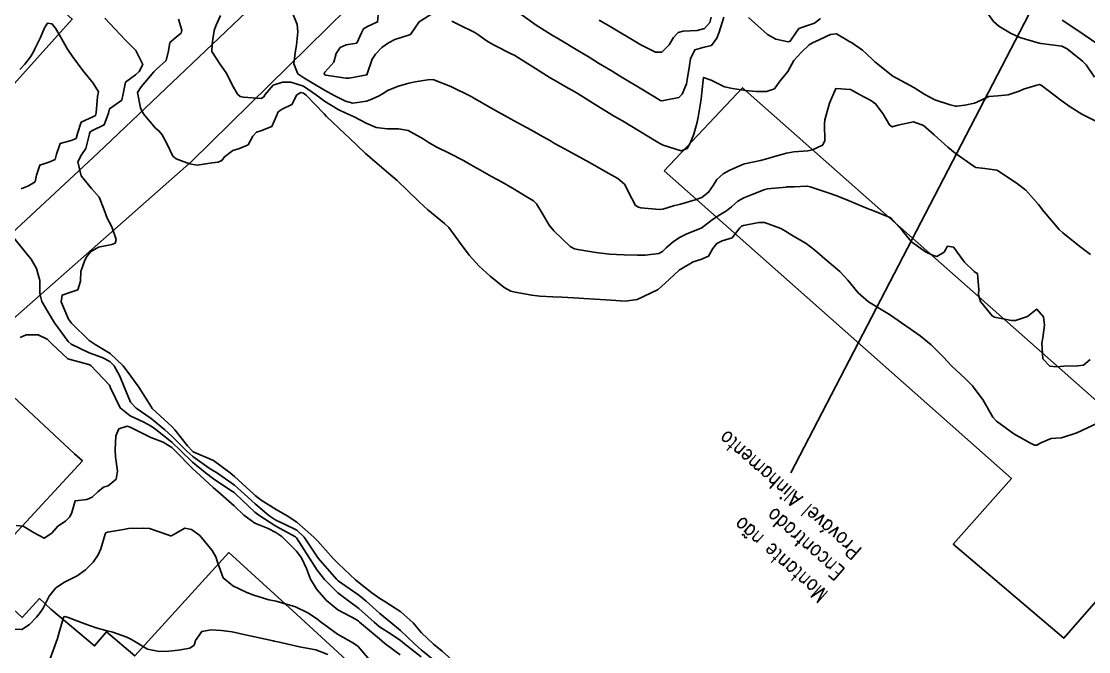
# Model space of a CAD drawing. Header units: metres. Extents: x 286371 to 293043, y 7462578 to 7466404.
# Drawn here: x 289994.6 to 290096.1, y 7463773.4 to 7463833.3 of the extents above; entities that cross this region are included whole.
import ezdxf

# ---------------------------------------------------------------- set-up
doc = ezdxf.new("R2010")
doc.units = ezdxf.units.M
doc.header["$MEASUREMENT"] = 0
doc.linetypes.add('CONTINUO', pattern=[0])
for name, color, linetype in [('Curvas de Nivel 1m', 11, 'Continuous'), ('Curvas de Nivel 5m', 15, 'Continuous'), ('Edificações', 30, 'Continuous'), ('TEXTO', 45, 'Continuous'), ('Vias primárias', 230, 'Continuous')]:
    doc.layers.add(name, color=color, linetype=linetype)
doc.styles.add('ROMANS', font='romans', dxfattribs={"height": 0.2})

msp = doc.modelspace()

# ---------------------------------------------------------------- linework, layer by layer
at = {"layer": 'Curvas de Nivel 1m', "flags": 128}
for points, elevation in [([(290085.56, 7463835.32), (290087, 7463833.3), (290087.53, 7463832.84), (290088.62, 7463832.17), (290089.51, 7463831.76), (290091.36, 7463831.24), (290091.5, 7463831.2), (290091.54, 7463831.2), (290093.5, 7463830.95), (290094.01, 7463830.69), (290095.48, 7463829.51), (290095.82, 7463829.17), (290096.61, 7463828)], 713), ([(290002.55, 7463833.6), (290003.52, 7463832.57), (290004.48, 7463831.54), (290005.49, 7463830.54), (290006.15, 7463829.22), (290005.83, 7463828.55), (290005.46, 7463828.22), (290004.51, 7463827.51), (290004.32, 7463826.57), (290004.16, 7463825.83), (290003.41, 7463825.29), (290003, 7463825), (290002.89, 7463824.59), (290002.5, 7463823.48), (290001.37, 7463822.92), (290001.17, 7463822.82), (290001.1, 7463822.62), (290000.75, 7463821.22), (290000.34, 7463820.63), (289999.99, 7463819.97), (290000.31, 7463818.63), (290001.29, 7463817.41), (290002, 7463816.6), (290002.48, 7463815.38), (290002.78, 7463814.59), (290003.23, 7463813.78), (290003.62, 7463812.58), (290003.54, 7463812.24), (290003.21, 7463812.11), (290001.96, 7463811.85), (290001.2, 7463811.39), (290000.85, 7463810.96), (290000.66, 7463810.62), (290000.27, 7463809.53), (290000.23, 7463808.63), (289999.98, 7463807.8), (289999.14, 7463807.52), (289998.49, 7463807.3), (289998.39, 7463806.66), (289999.1, 7463805.02), (289999.38, 7463804.64), (290001.07, 7463802.97), (290001.62, 7463802.61), (290003.05, 7463801.74), (290004.28, 7463800.57), (290005.02, 7463799.6), (290005.78, 7463798.54), (290006.98, 7463796.64), (290007.06, 7463796.52), (290008.95, 7463794.78), (290009.21, 7463794.49), (290010.41, 7463792.98), (290010.88, 7463792.46), (290010.9, 7463792.44), (290010.96, 7463792.4), (290012.89, 7463791.57), (290014.47, 7463790.41), (290014.87, 7463790.05), (290016.71, 7463788.38), (290016.84, 7463788.25), (290017.42, 7463787.79), (290018.82, 7463786.91), (290019.87, 7463786.33), (290020.81, 7463785.73), (290022.43, 7463784.29), (290022.78, 7463783.9), (290024.25, 7463782.26), (290024.75, 7463781.75), (290026.38, 7463780.23), (290026.72, 7463779.94), (290027.92, 7463778.99), (290028.7, 7463778.45), (290029.15, 7463778.19), (290030.68, 7463777.2), (290031.86, 7463776.15), (290032.65, 7463775.2), (290033.78, 7463774.12), (290034.61, 7463773.45), (290036.14, 7463772.08)], 718), ([(290009.54, 7463833.52), (290009.86, 7463832.48), (290009.81, 7463832.19), (290009.52, 7463831.96), (290008.72, 7463831.29), (290008.6, 7463830.5), (290008.38, 7463829.6), (290007.47, 7463828.76), (290007.22, 7463828.52), (290005.99, 7463827.09), (290005.65, 7463826.55), (290005.94, 7463825.08), (290006.19, 7463824.54), (290007.37, 7463823.17), (290007.72, 7463822.87), (290008.01, 7463822.51), (290008.46, 7463821.62), (290009.01, 7463820.5), (290009.33, 7463820.23), (290010.6, 7463819.75), (290011.32, 7463819.64), (290012.74, 7463819.85), (290013.33, 7463819.92), (290013.68, 7463820.07), (290013.93, 7463820.42), (290014.71, 7463821.04), (290015.35, 7463821.23), (290016.16, 7463821.57), (290016.61, 7463822.38), (290016.97, 7463822.77), (290017.37, 7463822.89), (290018.43, 7463823.3), (290018.87, 7463824.34), (290019.04, 7463824.7), (290019.4, 7463824.96), (290020.33, 7463825.4), (290020.81, 7463826.31), (290021.18, 7463826.55), (290021.43, 7463826.49), (290021.68, 7463826.3), (290023.4, 7463824.51), (290023.63, 7463824.27), (290025.37, 7463822.62), (290025.77, 7463822.24), (290027.34, 7463820.76), (290027.96, 7463820.21), (290029.32, 7463819.04), (290030.33, 7463818.17), (290031.29, 7463817.26), (290032.42, 7463816.14), (290033.26, 7463815.38), (290034.84, 7463814.1), (290035.24, 7463813.7), (290036.45, 7463812.08), (290037.19, 7463811.1), (290038.12, 7463810.05), (290039.16, 7463809.08), (290040.51, 7463808.01), (290041.14, 7463807.68), (290041.56, 7463807.58), (290043.13, 7463807.28), (290043.89, 7463807.2), (290045.13, 7463807.14), (290045.97, 7463807.09), (290047.13, 7463807.03), (290048.06, 7463806.97), (290049.13, 7463806.91), (290050.16, 7463806.84), (290051.13, 7463806.77), (290052, 7463806.71), (290053.13, 7463806.88), (290055.07, 7463807.79), (290055.12, 7463807.81), (290055.14, 7463807.83), (290056.17, 7463808.76), (290057.17, 7463809.68), (290057.22, 7463809.71), (290057.29, 7463809.75), (290058.47, 7463810.45), (290059.19, 7463810.69), (290059.93, 7463810.98), (290060.34, 7463811.71), (290060.71, 7463812.21), (290061.22, 7463812.45), (290062.17, 7463812.73), (290062.89, 7463813.67), (290063.06, 7463813.84), (290063.24, 7463813.92), (290064.7, 7463814.19), (290065.24, 7463814.18), (290066.8, 7463813.61), (290067.23, 7463813.37), (290067.84, 7463812.98), (290069.21, 7463812.19), (290070.04, 7463811.56), (290071.19, 7463810.55), (290072.4, 7463809.53), (290073.16, 7463808.72), (290074.16, 7463807.5), (290075.13, 7463806.64), (290077.11, 7463805.45), (290079.09, 7463804.09), (290080.05, 7463803.41), (290081.07, 7463802.57), (290082.25, 7463801.38), (290083.03, 7463800.56), (290084.36, 7463799.34), (290085, 7463798.68), (290086.03, 7463797.32), (290086.96, 7463795.69), (290087.29, 7463795.3), (290088.94, 7463794.11), (290090.46, 7463793.25), (290090.92, 7463793.04), (290091.13, 7463793.03), (290091.52, 7463793.24), (290092.49, 7463793.66), (290092.93, 7463793.69), (290093.47, 7463793.74), (290094.94, 7463794.21), (290096.95, 7463795.14)], 717), ([(290013.55, 7463833.86), (290013.09, 7463832.87), (290012.94, 7463832.43), (290012.76, 7463831.18), (290012.72, 7463830.44), (290013.47, 7463829.27), (290014.09, 7463828.41), (290014.77, 7463827.06), (290015.15, 7463826.4), (290015.42, 7463826.15), (290015.72, 7463826.09), (290017.42, 7463825.96), (290017.66, 7463826.13), (290017.8, 7463826.36), (290018.54, 7463827.25), (290019.44, 7463827.53), (290020.23, 7463827.54), (290021.44, 7463827.14), (290022.68, 7463826.29), (290023.42, 7463825.71), (290024.74, 7463824.92), (290025.4, 7463824.62), (290026.24, 7463824.23), (290027.39, 7463823.62), (290028.35, 7463823.23), (290029.38, 7463823.09), (290030.47, 7463823.08), (290031.38, 7463822.92), (290032.82, 7463822.13), (290033.36, 7463821.77), (290034.11, 7463821.35), (290035.34, 7463820.76), (290036.63, 7463820.08), (290037.33, 7463819.68), (290038.18, 7463819.19), (290039.31, 7463818.56), (290040.3, 7463818.02), (290041.3, 7463817.46), (290042.6, 7463816.67), (290043.28, 7463816.24), (290043.58, 7463815.97), (290044.13, 7463815.09), (290044.79, 7463813.95), (290045.23, 7463813.4), (290046.77, 7463811.92), (290047.2, 7463811.7), (290047.49, 7463811.62), (290049.2, 7463811.35), (290050.53, 7463811.19), (290051.19, 7463811.15), (290051.92, 7463811.11), (290053.19, 7463811.08), (290053.9, 7463811.09), (290055.2, 7463811.23), (290055.55, 7463811.43), (290055.91, 7463811.77), (290056.6, 7463812.38), (290057.22, 7463812.79), (290057.87, 7463813.1), (290059.23, 7463813.65), (290059.28, 7463813.68), (290059.33, 7463813.72), (290060.41, 7463814.55), (290061.25, 7463815.09), (290061.63, 7463815.31), (290062.11, 7463815.68), (290062.72, 7463816.22), (290063.28, 7463816.54), (290064.08, 7463816.85), (290065.29, 7463817.32), (290065.54, 7463817.38), (290067.29, 7463817.56), (290067.33, 7463817.57), (290068.08, 7463817.59), (290069.23, 7463817.64), (290069.29, 7463817.63), (290069.59, 7463817.57), (290071.29, 7463817.02), (290072.11, 7463816.71), (290073.28, 7463816.26), (290075.11, 7463815.49), (290075.26, 7463815.41), (290075.37, 7463815.38), (290077.25, 7463814.63), (290078.33, 7463813.44), (290079.22, 7463812.35), (290080.55, 7463811.4), (290081.2, 7463811.09), (290081.62, 7463810.96), (290082.31, 7463811.38), (290082.65, 7463811.94), (290083.21, 7463811.85), (290083.42, 7463811.57), (290083.55, 7463811.36), (290084.26, 7463810.41), (290085.18, 7463809.52), (290085.29, 7463809.45), (290085.49, 7463809.33), (290085.61, 7463807.79), (290085.59, 7463807.33), (290085.78, 7463806.68), (290086.88, 7463805.31), (290087.1, 7463805.19), (290088.72, 7463804.89), (290089.1, 7463804.89), (290090.25, 7463805.25), (290090.72, 7463805.63), (290091.12, 7463805.97), (290091.76, 7463805.22), (290091.87, 7463804.44), (290091.69, 7463803.23), (290091.59, 7463802.71), (290091.7, 7463801.22), (290092.37, 7463800.55), (290093.03, 7463800.48), (290093.7, 7463800.53), (290095.03, 7463800.56), (290095.57, 7463800.63), (290096.21, 7463801.16)], 716), ([(290028.57, 7463834.2), (290028.48, 7463833.25), (290027.52, 7463832.8), (290027.14, 7463832.6), (290026.96, 7463832.22), (290026.49, 7463831.23), (290025.5, 7463831.06), (290024.92, 7463830.83), (290024.53, 7463830.26), (290024.3, 7463829.43), (290023.46, 7463828.48), (290023.39, 7463828.35), (290023.4, 7463828.28), (290023.45, 7463828.23), (290023.54, 7463828.19), (290025.45, 7463827.9), (290025.76, 7463827.92), (290027.45, 7463828.21), (290027.97, 7463829.71), (290028.29, 7463830.2), (290028.88, 7463830.81), (290029.5, 7463831.26), (290030.1, 7463831.58), (290031.51, 7463832.03), (290031.6, 7463832.07), (290031.67, 7463832.15), (290032.41, 7463833.26), (290033.54, 7463833.96)], 714), ([(290042.08, 7463833.99), (290043.53, 7463832.95), (290045.17, 7463831.94), (290045.51, 7463831.74), (290045.98, 7463831.46), (290047.49, 7463830.55), (290048.59, 7463829.89), (290049.48, 7463829.34), (290050.76, 7463828.56), (290051.46, 7463828.14), (290051.95, 7463827.84), (290053.44, 7463826.95), (290055.36, 7463825.79), (290055.42, 7463825.75), (290055.46, 7463825.75), (290055.66, 7463825.78), (290057.11, 7463826.08), (290057.43, 7463826.39), (290057.82, 7463827.38), (290057.89, 7463827.75), (290058.11, 7463829.11), (290058.21, 7463829.74), (290058.63, 7463830.6), (290059.5, 7463830.85), (290060.21, 7463831.01), (290060.72, 7463831.71), (290060.94, 7463832.28), (290061.37, 7463833.7)], 713), ([(290049.54, 7463833.43), (290050.58, 7463832.81), (290051.52, 7463832.25), (290052.21, 7463831.83), (290053.5, 7463831.08), (290054.9, 7463830.39), (290055.49, 7463830.38), (290056.2, 7463831.07), (290056.6, 7463831.77), (290057.04, 7463832.24), (290057.52, 7463832.37), (290058.84, 7463832.42), (290059.53, 7463832.63), (290060.05, 7463833.21), (290060.19, 7463833.71)], 712), ([(290063.74, 7463833.66), (290065.52, 7463832.06), (290066.31, 7463831.62), (290067.51, 7463831.35), (290067.69, 7463831.42), (290067.81, 7463831.6), (290068.51, 7463832.61), (290069.53, 7463832.96), (290069.99, 7463833.12), (290070.57, 7463833.56)], 713), ([(289994.48, 7463828.72), (289994.94, 7463829.25), (289995.48, 7463829.93), (289995.77, 7463830.42), (289995.91, 7463830.7), (289996.44, 7463831.77), (289996.81, 7463832.69), (289997.1, 7463833.12), (289997.53, 7463833.07), (289997.87, 7463832.67), (289998.33, 7463831.84), (289998.99, 7463830.65), (289999.48, 7463829.96), (290000.45, 7463828.63), (290001.45, 7463827.43), (290001.95, 7463826.61), (290001.86, 7463826.17), (290001.73, 7463824.61), (290001.65, 7463824.36), (290001.4, 7463824.24), (290000.31, 7463823.71), (289999.96, 7463822.64), (289999.82, 7463822.18), (289999.36, 7463821.99), (289998.31, 7463821.7), (289997.96, 7463820.67), (289997.82, 7463820.18), (289997.33, 7463819.94), (289996.37, 7463819.65), (289996.07, 7463818.69), (289995.92, 7463818.07), (289995.29, 7463817.66), (289994.61, 7463817.4)], 719), ([(290035.53, 7463833.32), (290036.35, 7463832.91), (290037.52, 7463832.35), (290037.71, 7463832.25), (290038, 7463832.05), (290038.89, 7463831.42), (290039.5, 7463831.08), (290041.31, 7463830.17), (290041.49, 7463830.08), (290041.62, 7463829.99), (290043.47, 7463828.82), (290044.89, 7463827.94), (290045.45, 7463827.61), (290046.15, 7463827.22), (290047.43, 7463826.47), (290048.38, 7463825.89), (290049.41, 7463825.25), (290050.91, 7463824.34), (290051.4, 7463824.05), (290051.75, 7463823.84), (290053.38, 7463822.86), (290055.15, 7463821.79), (290055.36, 7463821.66), (290055.6, 7463821.54), (290057.34, 7463821), (290057.88, 7463821.21), (290058.18, 7463821.74), (290058.52, 7463822.59), (290058.85, 7463823.73), (290058.95, 7463824.19), (290059.2, 7463825.73), (290059.22, 7463825.93), (290059.41, 7463827.73), (290059.41, 7463827.77), (290059.46, 7463827.97), (290060.19, 7463827.71), (290061.44, 7463827.09), (290062.2, 7463826.93), (290063.44, 7463826.72), (290064.44, 7463826.64), (290065.43, 7463826.63), (290066.19, 7463826.88), (290066.71, 7463827.62), (290067.04, 7463828.02), (290067.46, 7463828.55), (290067.83, 7463829.25), (290068.04, 7463829.6), (290068.73, 7463830.35), (290069.5, 7463831.06), (290069.81, 7463831.27), (290070.45, 7463831.56), (290071.18, 7463831.89), (290071.52, 7463832.05), (290072.1, 7463832.11), (290073.09, 7463831.51), (290073.36, 7463831.36), (290073.5, 7463831.28), (290074.56, 7463830.56), (290075.48, 7463829.72), (290075.72, 7463829.47), (290077.45, 7463828.09), (290078.67, 7463827.43), (290079.44, 7463827.02), (290080.48, 7463826.35), (290081.42, 7463825.84), (290082.9, 7463825.36), (290083.41, 7463825.25), (290083.52, 7463825.25), (290084.29, 7463825.34), (290085.2, 7463825.54), (290085.42, 7463825.63), (290086.58, 7463826.16), (290087.43, 7463826.24), (290088.4, 7463826.31), (290089.44, 7463826.68), (290089.85, 7463826.85), (290091.12, 7463827.24), (290091.39, 7463827.29), (290091.44, 7463827.28), (290091.54, 7463827.23), (290093.42, 7463825.81), (290094.29, 7463825.19), (290095.4, 7463824.49), (290096.74, 7463823.81)], 714), ([(290093.54, 7463833.43), (290093.87, 7463833.2), (290095.52, 7463832.08), (290096.94, 7463831.15)], 712), ([(289993.89, 7463812.72), (289995.19, 7463811.11), (289995.54, 7463810.7), (289996.05, 7463809.82), (289996.39, 7463808.69), (289996.38, 7463807.44), (289996.56, 7463806.68), (289997.11, 7463805.75), (289997.78, 7463804.66), (289999.07, 7463802.88), (289999.36, 7463802.64), (290001.05, 7463801.82), (290002.29, 7463801.36), (290003.04, 7463800.98), (290003.45, 7463800.58), (290003.99, 7463799.6), (290004.4, 7463798.56), (290004.98, 7463797.13), (290005.52, 7463796.55), (290006.96, 7463795.55), (290008.26, 7463794.5), (290008.93, 7463793.88), (290010.34, 7463792.47), (290010.9, 7463791.96), (290012.48, 7463790.84), (290012.88, 7463790.6), (290013.15, 7463790.43), (290014.86, 7463789.22), (290015.84, 7463788.39), (290016.83, 7463787.47), (290018.15, 7463786.35), (290018.81, 7463785.91), (290019.62, 7463785.52), (290020.79, 7463784.96), (290021.5, 7463784.3), (290022.76, 7463782.38), (290022.82, 7463782.28), (290023.45, 7463781.57), (290024.61, 7463780.26), (290024.72, 7463780.15), (290025.05, 7463779.92), (290026.7, 7463778.78), (290027.39, 7463778.21), (290028.68, 7463777.03), (290029.74, 7463776.18), (290030.65, 7463775.43), (290031.99, 7463774.14), (290032.62, 7463773.59), (290034.45, 7463772.11)], 719), ([(289994.13, 7463785.39), (289994.8, 7463785.33), (289995.83, 7463784.7), (289996.78, 7463784.18), (289997.51, 7463784.67), (289998.1, 7463785.35), (289998.8, 7463785.82), (289999.22, 7463786.23), (289999.43, 7463786.64), (289999.73, 7463787.74), (290000.83, 7463787.86), (290001.36, 7463788.08), (290001.89, 7463788.6), (290002.41, 7463789.04), (290002.86, 7463789.17), (290003.64, 7463789.81), (290003.74, 7463790.57), (290003.56, 7463791.92), (290003.53, 7463792.58), (290003.6, 7463793.91), (290003.89, 7463794.57), (290004.67, 7463794.84), (290004.95, 7463794.74), (290005.33, 7463794.55), (290006.93, 7463793.77), (290008.1, 7463793.33), (290008.91, 7463792.8), (290009.25, 7463792.49), (290010.88, 7463790.83), (290011.27, 7463790.46), (290012.85, 7463789.01), (290013.53, 7463788.42), (290014.83, 7463787.26), (290015.75, 7463786.39), (290016.8, 7463785.63), (290018.06, 7463785.1), (290018.79, 7463784.72), (290019.36, 7463784.34), (290020.76, 7463782.96), (290021.23, 7463782.31), (290021.72, 7463781.32), (290022.11, 7463780.29), (290022.71, 7463779.32), (290023.62, 7463778.27), (290024.68, 7463777.38), (290026.45, 7463776.45), (290026.67, 7463776.32), (290026.77, 7463776.22), (290028.64, 7463774.63), (290029.15, 7463774.19), (290030.61, 7463773.1)], 721), ([(289993.82, 7463775.55), (289994.65, 7463775.53), (289995.38, 7463775.98), (289996.05, 7463776.69), (289996.33, 7463777.03), (289996.68, 7463777.53), (289997.06, 7463778.31), (289997.25, 7463778.68), (289997.91, 7463779.46), (289998.71, 7463780), (289999.91, 7463780.63), (290000.73, 7463781.2), (290001.44, 7463781.9), (290001.91, 7463782.6), (290002.18, 7463783.18), (290002.59, 7463784.59), (290002.66, 7463784.71), (290002.79, 7463784.76), (290004.33, 7463785.02), (290004.79, 7463785.11), (290006.19, 7463785.13), (290006.79, 7463785.1), (290008.54, 7463784.5), (290008.78, 7463784.43), (290008.85, 7463784.43), (290008.97, 7463784.49), (290010.14, 7463785.13), (290010.79, 7463785.03), (290011.57, 7463784.45), (290012.76, 7463783.01), (290013.1, 7463782.43), (290013.26, 7463781.91), (290013.81, 7463780.42), (290014.71, 7463779.66), (290016.06, 7463779.03), (290016.7, 7463778.78), (290018.14, 7463778.35), (290018.69, 7463778.23), (290018.84, 7463778.2), (290020.68, 7463777.67), (290021.86, 7463777.11), (290022.67, 7463776.56), (290023.02, 7463776.28), (290024.65, 7463775.08), (290026.19, 7463774.23), (290026.63, 7463773.89), (290028.07, 7463772.2)], 722), ([(289997.31, 7463772.67), (289997.68, 7463773.61), (289998.04, 7463774.66), (289998.18, 7463775.12), (289998.62, 7463776.66), (289998.63, 7463776.69), (289998.67, 7463776.73), (289998.75, 7463776.74), (289999.07, 7463776.65), (290000.66, 7463776.05), (290001.73, 7463775.68), (290002.65, 7463775.42), (290003.32, 7463775.25), (290004.64, 7463774.8), (290005.08, 7463774.55), (290006.62, 7463773.66), (290007.71, 7463773.42), (290008.62, 7463773.47), (290009.54, 7463773.56), (290010.62, 7463773.74), (290011.05, 7463774.04), (290011.17, 7463774.46), (290011.76, 7463775.34), (290012.65, 7463775.47), (290013.64, 7463775.43), (290014.65, 7463775.29), (290016.06, 7463774.97), (290016.64, 7463774.84), (290018.54, 7463774.44), (290018.64, 7463774.42), (290019, 7463774.34), (290020.63, 7463773.97), (290021.05, 7463773.88), (290022.62, 7463773.58), (290023.73, 7463773.15)], 723)]:
    msp.add_lwpolyline(points, dxfattribs=dict(at, elevation=elevation))
at = {"layer": 'Curvas de Nivel 5m', "flags": 128}
for points, elevation in [([(290020.29, 7463834.32), (290020.82, 7463833.02), (290020.89, 7463832.31), (290020.76, 7463831.05), (290020.64, 7463830.32), (290020.51, 7463829.28), (290020.9, 7463828.31), (290021.45, 7463827.93), (290022.26, 7463827.47), (290023.43, 7463826.78), (290024.34, 7463826.26), (290025.42, 7463825.72), (290026.11, 7463825.54), (290027.42, 7463825.73), (290027.78, 7463825.84), (290028.55, 7463826.2), (290029.09, 7463826.52), (290029.43, 7463826.72), (290030.47, 7463827.14), (290031.44, 7463827.42), (290032.04, 7463827.55), (290033.45, 7463827.78), (290033.82, 7463827.74), (290035.44, 7463827.11), (290037.3, 7463826.2), (290037.43, 7463826.13), (290037.54, 7463826.06), (290039.41, 7463825), (290041.16, 7463824.01), (290041.39, 7463823.88), (290042.62, 7463823.21), (290043.38, 7463822.8), (290043.91, 7463822.5), (290044.9, 7463821.94), (290045.2, 7463821.77), (290045.36, 7463821.68), (290045.89, 7463821.39), (290047.34, 7463820.59), (290048.62, 7463819.89), (290049.33, 7463819.49), (290050.17, 7463819), (290051.3, 7463818.36), (290051.95, 7463817.83), (290052.63, 7463816.47), (290052.98, 7463815.82), (290053.26, 7463815.65), (290053.48, 7463815.59), (290055.26, 7463815.41), (290055.58, 7463815.46), (290056.59, 7463815.76), (290057.12, 7463815.9), (290057.27, 7463815.94), (290058.67, 7463816.33), (290059.28, 7463816.57), (290059.93, 7463817.07), (290060.36, 7463817.71), (290060.72, 7463818.29), (290061.31, 7463818.82), (290061.88, 7463819.12), (290063.09, 7463819.67), (290063.25, 7463819.74), (290063.33, 7463819.76), (290064.88, 7463820.09), (290065.33, 7463820.21), (290066.41, 7463820.54), (290067.34, 7463820.78), (290068.04, 7463820.89), (290069.35, 7463821.01), (290069.81, 7463821.1), (290070.76, 7463821.55), (290070.97, 7463821.94), (290070.95, 7463823.55), (290070.98, 7463823.96), (290071.41, 7463825.54), (290072.04, 7463826.93), (290073.43, 7463826.82), (290074.27, 7463826.34), (290075.42, 7463825.74), (290075.58, 7463825.64), (290075.8, 7463825.48), (290076.49, 7463824.55), (290077.12, 7463823.46), (290077.38, 7463823.28), (290077.91, 7463823.44), (290079.39, 7463823.77), (290080.35, 7463823.4), (290081.37, 7463822.52), (290082.67, 7463821.36), (290083.35, 7463820.79), (290085.16, 7463819.5), (290085.33, 7463819.43), (290086.18, 7463819.31), (290087.32, 7463819.17), (290087.56, 7463819.05), (290089.3, 7463817.87), (290090.07, 7463817.25), (290091.27, 7463815.89), (290091.79, 7463815.23), (290093.24, 7463813.51), (290093.59, 7463813.2), (290095.22, 7463811.92), (290096.22, 7463811.16)], 715), ([(289994.51, 7463803.27), (289995.08, 7463803.51), (289996.23, 7463803.53), (289997.07, 7463803.11), (289997.52, 7463802.67), (289999.04, 7463801.24), (290000.92, 7463800.74), (290001.04, 7463800.71), (290001.23, 7463800.61), (290003.01, 7463798.72), (290003.07, 7463798.58), (290003.1, 7463798.48), (290004.01, 7463796.57), (290004.96, 7463795.81), (290006.27, 7463795.22), (290006.95, 7463794.85), (290007.41, 7463794.52), (290008.92, 7463793.31), (290009.79, 7463792.48), (290010.89, 7463791.43), (290012.08, 7463790.45), (290012.87, 7463789.84), (290014.53, 7463788.73), (290014.85, 7463788.52), (290014.98, 7463788.4), (290016.82, 7463786.67), (290017.19, 7463786.37), (290018.8, 7463785.35), (290020.68, 7463784.32), (290020.78, 7463784.23), (290021.99, 7463782.3), (290022.74, 7463781.14), (290023.42, 7463780.27), (290024.71, 7463779), (290025.71, 7463778.24), (290026.68, 7463777.52), (290028.14, 7463776.2), (290028.66, 7463775.78), (290029.77, 7463775.06), (290030.64, 7463774.46), (290031.02, 7463774.16), (290032.61, 7463772.93)], 720)]:
    msp.add_lwpolyline(points, dxfattribs=dict(at, elevation=elevation))
at = {"layer": 'Edificações'}
for points in [[(289974.03, 7463856.36), (289999.46, 7463833.52), (289966.51, 7463796.84), (289941.08, 7463819.68)], [(290055.72, 7463819.1), (290063.15, 7463827), (290136.78, 7463761.91), (290129.26, 7463753.91), (290098.99, 7463780.74), (290093.68, 7463774.69), (290083.19, 7463783.63), (290088.71, 7463789.86)]]:
    msp.add_lwpolyline(points, close=True, dxfattribs=at)
msp.add_lwpolyline([(289986.88, 7463768.97), (289974.88, 7463780.43), (289985.06, 7463791.1), (289992.37, 7463798.99), (289999.68, 7463792.22), (290000.42, 7463791.53), (289993.93, 7463784.52), (289990.35, 7463780.66), (289994.68, 7463776.65), (289996.34, 7463778.45), (289997.41, 7463777.46), (289997.41, 7463777.46), (290001.58, 7463773.95), (290002.7, 7463775.28), (290005.39, 7463773.01), (290014.33, 7463782.82), (290020.79, 7463776.93), (290026.29, 7463771.92)], dxfattribs=at)
at = {"layer": 'TEXTO', "linetype": 'CONTINUO'}
msp.add_polyline3d([(290067.74, 7463790.4, 0), (290124.96, 7463900.6, 0)], dxfattribs=at)
at = {"layer": 'Vias primárias', "elevation": 724}
msp.add_lwpolyline([(289916.08, 7463828.39), (289929.21, 7463843.08), (289957.66, 7463875.4), (289995.68, 7463918.74), (289998.14, 7463921.51), (289999.68, 7463923.25, -0.283626), (290001.21, 7463923.71), (290040.05, 7463888.18), (290052.33, 7463877.1), (290053.45, 7463876.24, -0.46468), (290053.71, 7463870.05), (290001.91, 7463820.82), (289982.7, 7463802.96), (289968.88, 7463790.28), (289965.22, 7463786.69), (289963.37, 7463785.13, -0.325864), (289957.47, 7463785.41, 0.009974), (289946.61, 7463794.87), (289917, 7463820.74)], format="xyb", close=True, dxfattribs=at)
at = {"layer": 'Vias primárias'}
msp.add_lwpolyline([(290221.95, 7463731.11), (290143.32, 7463797.62), (290069.81, 7463861.64), (290065.29, 7463865.48, 0.408681), (290057.33, 7463864.91), (290038.44, 7463847.2), (290010.8, 7463820), (289972.2, 7463785.98, 0.003135), (289968.44, 7463782.06, 0.423106), (289968.73, 7463775.24), (289969.82, 7463774.27), (290029.76, 7463720.73), (290103.9, 7463656.44), (290125.78, 7463637.63, 0.43994), (290146.69, 7463638.36), (290195.33, 7463691.24, -0.070293), (290203.44, 7463697.9), (290208.08, 7463703.1), (290217.68, 7463713.66, 0.090579), (290219.79, 7463717.05, 0.047881), (290222.08, 7463723.13, 0.259533)], format="xyb", close=True, dxfattribs=at)

# ---------------------------------------------------------------- texts
at = {"layer": 'TEXTO', "style": 'ROMANS', "width": 0.8}
for s, p in [('Provável Alinhamento', (290074.59, 7463783.16)), ('Encontrado', (290072.97, 7463781.21)), ('Montante não', (290071.4, 7463779.03))]:
    msp.add_text(s, height=1.5, rotation=138.7411, dxfattribs=at).set_placement(p)

doc.saveas('drawing.dxf')
